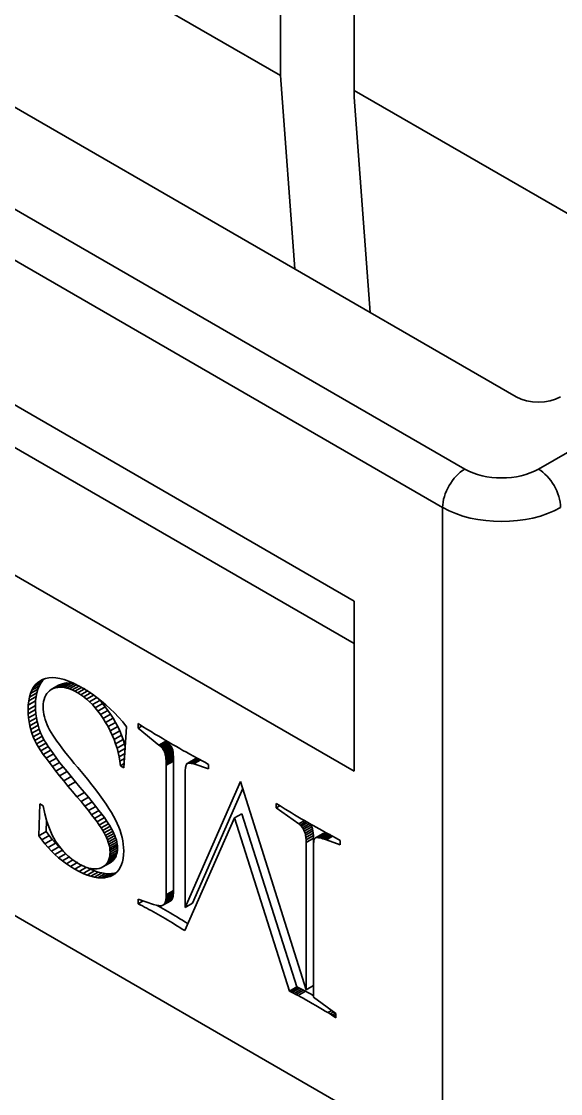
# Model space of a CAD drawing. Header units: millimetres. Extents: x -105 to 105, y -148 to 148.
# Drawn here: x 55.88 to 61.05, y -26.37 to -16.08 of the extents above; entities that cross this region are included whole.
import ezdxf

# ---------------------------------------------------------------- set-up
doc = ezdxf.new("R2010")
doc.units = ezdxf.units.MM
doc.layers.add('粗实线层', color=7, linetype='Continuous', lineweight=35)

msp = doc.modelspace()

# ---------------------------------------------------------------- linework, layer by layer
at = {"layer": '粗实线层', "color": 7, "lineweight": 35, "ltscale": 0.415}
for p, q in [((52.707, -13.335), (58.364, -16.601)), ((58.364, -13.478), (58.364, -16.601)), ((60.626, -19.683), (50.444, -13.805)), ((60.131, -20.377), (49.242, -14.09)), ((59.071, -16.807), (59.071, -14.05)), ((59.919, -20.745), (49.03, -14.458)), ((49.878, -16.336), (59.071, -21.643)), ((58.364, -16.601), (58.5, -18.456)), ((63.525, -19.316), (59.071, -16.744)), ((59.222, -18.873), (59.071, -16.807)), ((59.071, -22.051), (50.939, -17.356)), ((59.071, -23.276), (49.878, -17.969)), ((63.101, -19.071), (60.838, -20.377)), ((59.919, -27.032), (49.03, -20.745)), ((59.919, -27.032), (59.919, -20.745)), ((59.071, -21.643), (59.071, -23.276)), ((56.008, -22.447), (56.079, -22.407)), ((56.029, -22.427), (56.089, -22.392)), ((56.029, -22.427), (56.053, -22.41)), ((56.053, -22.41), (56.079, -22.396)), ((56.061, -22.431), (56.079, -22.407)), ((56.079, -22.396), (56.108, -22.386)), ((56.079, -22.407), (56.1, -22.386)), ((56.108, -22.386), (56.139, -22.379)), ((56.139, -22.379), (56.172, -22.378)), ((56.172, -22.378), (56.207, -22.38)), ((56.207, -22.38), (56.245, -22.386)), ((56.245, -22.386), (56.285, -22.396)), ((56.285, -22.396), (56.327, -22.411)), ((56.327, -22.411), (56.371, -22.429)), ((55.953, -22.564), (56.023, -22.523)), ((55.962, -22.53), (56.033, -22.489)), ((55.962, -22.53), (55.975, -22.499)), ((55.975, -22.499), (56.046, -22.458)), ((55.975, -22.499), (55.99, -22.471)), ((55.99, -22.471), (56.061, -22.431)), ((55.99, -22.471), (56.008, -22.447)), ((56.008, -22.447), (56.029, -22.427)), ((56.016, -22.56), (56.023, -22.523)), ((56.023, -22.523), (56.033, -22.489)), ((56.033, -22.489), (56.046, -22.458)), ((56.046, -22.458), (56.061, -22.431)), ((56.132, -22.516), (56.119, -22.531)), ((56.146, -22.503), (56.132, -22.516)), ((56.163, -22.492), (56.146, -22.503)), ((56.163, -22.492), (56.233, -22.451)), ((56.181, -22.483), (56.163, -22.492)), ((56.181, -22.483), (56.251, -22.442)), ((56.2, -22.476), (56.181, -22.483)), ((56.2, -22.476), (56.271, -22.436)), ((56.221, -22.472), (56.2, -22.476)), ((56.221, -22.472), (56.292, -22.431)), ((56.242, -22.47), (56.221, -22.472)), ((56.251, -22.442), (56.233, -22.451)), ((56.242, -22.47), (56.313, -22.429)), ((56.265, -22.47), (56.242, -22.47)), ((56.271, -22.436), (56.251, -22.442)), ((56.265, -22.47), (56.335, -22.43)), ((56.288, -22.473), (56.265, -22.47)), ((56.292, -22.431), (56.271, -22.436)), ((56.288, -22.473), (56.358, -22.432)), ((56.312, -22.478), (56.288, -22.473)), ((56.313, -22.429), (56.292, -22.431)), ((56.312, -22.478), (56.382, -22.438)), ((56.337, -22.486), (56.312, -22.478)), ((56.335, -22.43), (56.313, -22.429)), ((56.358, -22.432), (56.335, -22.43)), ((56.337, -22.486), (56.407, -22.445)), ((56.362, -22.496), (56.337, -22.486)), ((56.382, -22.438), (56.358, -22.432)), ((56.362, -22.496), (56.433, -22.455)), ((56.389, -22.509), (56.362, -22.496)), ((56.371, -22.429), (56.418, -22.452)), ((56.399, -22.443), (56.382, -22.438)), ((56.389, -22.509), (56.46, -22.468)), ((56.417, -22.524), (56.389, -22.509)), ((56.417, -22.524), (56.487, -22.483)), ((56.446, -22.542), (56.417, -22.524)), ((56.418, -22.452), (56.466, -22.478)), ((56.446, -22.542), (56.516, -22.501)), ((56.466, -22.478), (56.512, -22.506)), ((56.474, -22.562), (56.545, -22.521)), ((56.512, -22.506), (56.557, -22.536)), ((55.942, -22.642), (55.946, -22.601)), ((55.942, -22.642), (56.012, -22.601)), ((55.946, -22.601), (56.016, -22.56)), ((55.946, -22.601), (55.953, -22.564)), ((55.953, -22.564), (55.962, -22.53)), ((56.011, -22.646), (56.012, -22.601)), ((56.012, -22.601), (56.016, -22.56)), ((56.089, -22.608), (56.086, -22.632)), ((56.093, -22.586), (56.089, -22.608)), ((56.1, -22.565), (56.093, -22.586)), ((56.109, -22.547), (56.1, -22.565)), ((56.119, -22.531), (56.109, -22.547)), ((56.474, -22.562), (56.446, -22.542)), ((56.502, -22.585), (56.474, -22.562)), ((56.502, -22.585), (56.573, -22.544)), ((56.53, -22.61), (56.502, -22.585)), ((56.53, -22.61), (56.601, -22.569)), ((56.557, -22.637), (56.53, -22.61)), ((56.557, -22.536), (56.601, -22.568)), ((56.557, -22.637), (56.628, -22.596)), ((56.584, -22.667), (56.654, -22.626)), ((56.601, -22.569), (56.593, -22.562)), ((56.601, -22.568), (56.644, -22.602)), ((56.628, -22.596), (56.601, -22.569)), ((56.654, -22.626), (56.628, -22.596)), ((56.644, -22.602), (56.686, -22.638)), ((56.68, -22.658), (56.654, -22.626)), ((55.94, -22.686), (55.942, -22.642)), ((55.94, -22.686), (56.011, -22.646)), ((55.941, -22.726), (55.94, -22.686)), ((55.941, -22.726), (56.012, -22.685)), ((55.944, -22.765), (55.941, -22.726)), ((55.944, -22.765), (56.015, -22.724)), ((56.012, -22.685), (56.011, -22.646)), ((56.015, -22.724), (56.012, -22.685)), ((56.02, -22.762), (56.015, -22.724)), ((56.086, -22.632), (56.085, -22.658)), ((56.085, -22.658), (56.086, -22.682)), ((56.086, -22.682), (56.088, -22.706)), ((56.088, -22.706), (56.092, -22.731)), ((56.092, -22.731), (56.097, -22.755)), ((56.584, -22.667), (56.557, -22.637)), ((56.61, -22.699), (56.584, -22.667)), ((56.61, -22.699), (56.68, -22.658)), ((56.635, -22.733), (56.61, -22.699)), ((56.635, -22.733), (56.706, -22.692)), ((56.66, -22.769), (56.635, -22.733)), ((56.66, -22.769), (56.731, -22.729)), ((56.706, -22.692), (56.68, -22.658)), ((56.686, -22.638), (56.728, -22.676)), ((56.731, -22.729), (56.706, -22.692)), ((56.728, -22.676), (56.769, -22.716)), ((56.755, -22.767), (56.731, -22.729)), ((56.769, -22.716), (56.808, -22.758)), ((55.949, -22.803), (55.944, -22.765)), ((55.949, -22.803), (56.02, -22.762)), ((55.956, -22.84), (55.949, -22.803)), ((55.956, -22.84), (56.027, -22.799)), ((55.965, -22.876), (56.036, -22.835)), ((56.027, -22.799), (56.02, -22.762)), ((56.036, -22.835), (56.027, -22.799)), ((56.047, -22.871), (56.036, -22.835)), ((56.097, -22.755), (56.104, -22.78)), ((56.104, -22.78), (56.113, -22.804)), ((56.113, -22.804), (56.123, -22.829)), ((56.123, -22.829), (56.134, -22.854)), ((56.684, -22.808), (56.66, -22.769)), ((56.684, -22.808), (56.755, -22.767)), ((56.708, -22.848), (56.684, -22.808)), ((56.708, -22.848), (56.778, -22.808)), ((56.778, -22.808), (56.755, -22.767)), ((56.8, -22.848), (56.778, -22.808)), ((56.808, -22.758), (56.848, -22.803)), ((56.848, -22.803), (56.886, -22.849)), ((56.995, -22.863), (56.995, -22.819)), ((56.995, -22.819), (57.039, -22.846)), ((55.965, -22.876), (55.956, -22.84)), ((55.976, -22.912), (55.965, -22.876)), ((55.976, -22.912), (56.047, -22.871)), ((55.99, -22.946), (55.976, -22.912)), ((55.99, -22.946), (56.06, -22.906)), ((56.005, -22.98), (56.075, -22.94)), ((56.06, -22.906), (56.047, -22.871)), ((56.075, -22.94), (56.06, -22.906)), ((56.092, -22.973), (56.075, -22.94)), ((56.134, -22.854), (56.147, -22.88)), ((56.147, -22.88), (56.162, -22.905)), ((56.162, -22.905), (56.178, -22.931)), ((56.178, -22.931), (56.197, -22.959)), ((56.729, -22.889), (56.708, -22.848)), ((56.729, -22.889), (56.8, -22.848)), ((56.748, -22.93), (56.729, -22.889)), ((56.748, -22.93), (56.819, -22.889)), ((56.765, -22.971), (56.748, -22.93)), ((56.765, -22.971), (56.836, -22.93)), ((56.819, -22.889), (56.8, -22.848)), ((56.836, -22.93), (56.819, -22.889)), ((56.851, -22.971), (56.836, -22.93)), ((56.886, -22.849), (56.86, -23.242)), ((56.995, -22.863), (57.032, -22.842)), ((57.196, -23.026), (56.995, -22.863)), ((57.039, -22.846), (57.081, -22.872)), ((57.081, -22.872), (57.121, -22.896)), ((57.121, -22.896), (57.158, -22.919)), ((57.158, -22.919), (57.194, -22.94)), ((57.194, -22.94), (57.226, -22.96)), ((56.005, -22.98), (55.99, -22.946)), ((56.022, -23.013), (56.005, -22.98)), ((56.022, -23.013), (56.092, -22.973)), ((56.041, -23.046), (56.022, -23.013)), ((56.041, -23.046), (56.112, -23.005)), ((56.062, -23.079), (56.133, -23.038)), ((56.112, -23.005), (56.092, -22.973)), ((56.133, -23.038), (56.112, -23.005)), ((56.157, -23.073), (56.133, -23.038)), ((56.197, -22.959), (56.217, -22.988)), ((56.217, -22.988), (56.24, -23.019)), ((56.24, -23.019), (56.264, -23.052)), ((56.78, -23.012), (56.765, -22.971)), ((56.78, -23.012), (56.851, -22.971)), ((56.794, -23.053), (56.78, -23.012)), ((56.794, -23.053), (56.864, -23.013)), ((56.864, -23.013), (56.851, -22.971)), ((56.873, -23.045), (56.864, -23.013)), ((57.196, -23.026), (57.267, -22.985)), ((57.205, -23.033), (57.196, -23.026)), ((57.205, -23.033), (57.275, -22.992)), ((57.212, -23.04), (57.205, -23.033)), ((57.212, -23.04), (57.283, -22.999)), ((57.219, -23.047), (57.212, -23.04)), ((57.219, -23.047), (57.29, -23.006)), ((57.226, -22.96), (57.257, -22.978)), ((57.226, -23.054), (57.297, -23.014)), ((57.232, -23.062), (57.302, -23.021)), ((57.237, -23.069), (57.308, -23.028)), ((57.242, -23.076), (57.312, -23.035)), ((57.246, -23.083), (57.316, -23.042)), ((57.257, -22.978), (57.285, -22.994)), ((57.275, -22.992), (57.267, -22.985)), ((57.283, -22.999), (57.275, -22.992)), ((57.29, -23.006), (57.283, -22.999)), ((57.285, -22.994), (57.311, -23.01)), ((57.297, -23.014), (57.29, -23.006)), ((57.302, -23.021), (57.297, -23.014)), ((57.308, -23.028), (57.302, -23.021)), ((57.312, -23.035), (57.308, -23.028)), ((57.311, -23.01), (57.334, -23.023)), ((57.316, -23.042), (57.312, -23.035)), ((57.32, -23.05), (57.316, -23.042)), ((57.334, -23.023), (57.364, -23.04)), ((57.364, -23.04), (57.395, -23.058)), ((56.062, -23.079), (56.041, -23.046)), ((56.086, -23.114), (56.062, -23.079)), ((56.086, -23.114), (56.157, -23.073)), ((56.113, -23.151), (56.086, -23.114)), ((56.113, -23.151), (56.183, -23.11)), ((56.183, -23.11), (56.157, -23.073)), ((56.212, -23.149), (56.183, -23.11)), ((56.264, -23.052), (56.291, -23.086)), ((56.291, -23.086), (56.319, -23.123)), ((56.319, -23.123), (56.35, -23.16)), ((56.805, -23.095), (56.794, -23.053)), ((56.805, -23.095), (56.876, -23.055)), ((56.814, -23.138), (56.805, -23.095)), ((56.814, -23.138), (56.869, -23.106)), ((56.821, -23.18), (56.814, -23.138)), ((57.226, -23.054), (57.219, -23.047)), ((57.232, -23.062), (57.226, -23.054)), ((57.237, -23.069), (57.232, -23.062)), ((57.242, -23.076), (57.237, -23.069)), ((57.246, -23.083), (57.242, -23.076)), ((57.249, -23.09), (57.246, -23.083)), ((57.249, -23.09), (57.32, -23.05)), ((57.252, -23.098), (57.249, -23.09)), ((57.252, -23.098), (57.323, -23.057)), ((57.255, -23.105), (57.252, -23.098)), ((57.255, -23.105), (57.325, -23.065)), ((57.257, -23.114), (57.255, -23.105)), ((57.257, -23.114), (57.328, -23.073)), ((57.259, -23.124), (57.257, -23.114)), ((57.259, -23.124), (57.33, -23.083)), ((57.261, -23.135), (57.259, -23.124)), ((57.261, -23.135), (57.331, -23.094)), ((57.262, -23.146), (57.261, -23.135)), ((57.262, -23.146), (57.333, -23.105)), ((57.263, -23.159), (57.334, -23.118)), ((57.264, -23.172), (57.335, -23.131)), ((57.323, -23.057), (57.32, -23.05)), ((57.325, -23.065), (57.323, -23.057)), ((57.328, -23.073), (57.325, -23.065)), ((57.33, -23.083), (57.328, -23.073)), ((57.331, -23.094), (57.33, -23.083)), ((57.333, -23.105), (57.331, -23.094)), ((57.334, -23.118), (57.333, -23.105)), ((57.335, -23.131), (57.334, -23.118)), ((57.335, -23.146), (57.335, -23.131)), ((57.395, -23.058), (57.426, -23.076)), ((57.426, -23.076), (57.459, -23.094)), ((57.459, -23.094), (57.492, -23.112)), ((57.492, -23.112), (57.527, -23.131)), ((57.527, -23.131), (57.562, -23.151)), ((56.141, -23.19), (56.113, -23.151)), ((56.141, -23.19), (56.212, -23.149)), ((56.173, -23.231), (56.141, -23.19)), ((56.173, -23.231), (56.243, -23.191)), ((56.207, -23.275), (56.173, -23.231)), ((56.207, -23.275), (56.277, -23.234)), ((56.243, -23.191), (56.212, -23.149)), ((56.277, -23.234), (56.243, -23.191)), ((56.314, -23.279), (56.277, -23.234)), ((56.35, -23.16), (56.382, -23.2)), ((56.382, -23.2), (56.417, -23.241)), ((56.417, -23.241), (56.464, -23.298)), ((56.821, -23.18), (56.866, -23.155)), ((56.827, -23.223), (56.821, -23.18)), ((56.827, -23.223), (56.863, -23.202)), ((56.86, -23.242), (56.827, -23.223)), ((57.263, -23.159), (57.262, -23.146)), ((57.264, -23.172), (57.263, -23.159)), ((57.265, -23.187), (57.264, -23.172)), ((57.265, -23.187), (57.335, -23.146)), ((57.265, -23.202), (57.336, -23.162)), ((57.265, -23.219), (57.336, -23.178)), ((57.265, -23.202), (57.265, -23.187)), ((57.265, -23.219), (57.265, -23.202)), ((57.265, -24.461), (57.265, -23.219)), ((57.336, -23.162), (57.335, -23.146)), ((57.336, -23.178), (57.336, -23.162)), ((57.336, -24.421), (57.336, -23.178)), ((57.451, -23.241), (57.45, -23.251)), ((57.453, -23.231), (57.451, -23.241)), ((57.455, -23.223), (57.453, -23.231)), ((57.457, -23.217), (57.455, -23.223)), ((57.459, -23.211), (57.457, -23.217)), ((57.462, -23.207), (57.459, -23.211)), ((57.465, -23.203), (57.462, -23.207)), ((57.469, -23.2), (57.465, -23.203)), ((57.469, -23.2), (57.54, -23.16)), ((57.474, -23.198), (57.469, -23.2)), ((57.474, -23.198), (57.545, -23.158)), ((57.48, -23.197), (57.474, -23.198)), ((57.48, -23.197), (57.55, -23.156)), ((57.486, -23.197), (57.48, -23.197)), ((57.486, -23.197), (57.557, -23.156)), ((57.494, -23.197), (57.486, -23.197)), ((57.494, -23.197), (57.564, -23.156)), ((57.502, -23.198), (57.494, -23.197)), ((57.502, -23.198), (57.572, -23.157)), ((57.51, -23.2), (57.502, -23.198)), ((57.51, -23.2), (57.581, -23.159)), ((57.52, -23.202), (57.51, -23.2)), ((57.52, -23.202), (57.591, -23.161)), ((57.531, -23.205), (57.52, -23.202)), ((57.531, -23.205), (57.601, -23.164)), ((57.673, -23.254), (57.531, -23.205)), ((57.545, -23.158), (57.54, -23.16)), ((57.55, -23.156), (57.545, -23.158)), ((57.557, -23.156), (57.55, -23.156)), ((57.564, -23.156), (57.557, -23.156)), ((57.562, -23.151), (57.598, -23.17)), ((57.572, -23.157), (57.564, -23.156)), ((57.598, -23.17), (57.635, -23.19)), ((57.635, -23.19), (57.673, -23.211)), ((57.673, -23.211), (57.673, -23.254)), ((56.243, -23.32), (56.207, -23.275)), ((56.243, -23.32), (56.314, -23.279)), ((56.282, -23.368), (56.243, -23.32)), ((56.282, -23.368), (56.352, -23.327)), ((56.352, -23.327), (56.314, -23.279)), ((56.394, -23.377), (56.352, -23.327)), ((56.464, -23.298), (56.509, -23.352)), ((57.449, -23.263), (57.448, -23.276)), ((57.448, -23.276), (57.448, -23.29)), ((57.448, -23.29), (57.448, -23.305)), ((57.448, -23.305), (57.448, -24.583)), ((57.45, -23.251), (57.449, -23.263)), ((56.323, -23.418), (56.282, -23.368)), ((56.323, -23.418), (56.394, -23.377)), ((56.367, -23.469), (56.323, -23.418)), ((56.438, -23.428), (56.394, -23.377)), ((56.48, -23.479), (56.438, -23.428)), ((56.509, -23.352), (56.551, -23.405)), ((56.551, -23.405), (56.59, -23.455)), ((57.448, -24.583), (57.979, -23.373)), ((57.518, -24.542), (58.001, -23.443)), ((57.979, -23.373), (58.609, -25.372)), ((56.409, -23.52), (56.367, -23.469)), ((56.409, -23.52), (56.48, -23.479)), ((56.449, -23.567), (56.409, -23.52)), ((56.449, -23.567), (56.52, -23.526)), ((56.52, -23.526), (56.48, -23.479)), ((56.556, -23.571), (56.52, -23.526)), ((56.59, -23.455), (56.626, -23.502)), ((56.626, -23.502), (56.659, -23.548)), ((56.659, -23.548), (56.689, -23.591)), ((56.044, -23.896), (56.054, -23.59)), ((56.054, -23.59), (56.085, -23.607)), ((56.085, -23.607), (56.101, -23.685)), ((56.486, -23.612), (56.449, -23.567)), ((56.486, -23.612), (56.556, -23.571)), ((56.519, -23.654), (56.486, -23.612)), ((56.519, -23.654), (56.59, -23.613)), ((56.55, -23.693), (56.519, -23.654)), ((56.55, -23.693), (56.62, -23.652)), ((56.59, -23.613), (56.556, -23.571)), ((56.62, -23.652), (56.59, -23.613)), ((56.648, -23.688), (56.62, -23.652)), ((56.689, -23.591), (56.715, -23.632)), ((56.715, -23.632), (56.739, -23.671)), ((58.32, -23.628), (58.32, -23.584)), ((58.32, -23.584), (58.349, -23.602)), ((58.32, -23.628), (58.356, -23.607)), ((58.538, -23.781), (58.32, -23.628)), ((58.349, -23.602), (58.378, -23.621)), ((58.378, -23.621), (58.407, -23.639)), ((58.407, -23.639), (58.437, -23.657)), ((58.437, -23.657), (58.468, -23.676)), ((56.101, -23.685), (56.12, -23.757)), ((56.115, -23.855), (56.118, -23.75)), ((56.12, -23.757), (56.144, -23.825)), ((56.577, -23.729), (56.55, -23.693)), ((56.577, -23.729), (56.648, -23.688)), ((56.602, -23.762), (56.577, -23.729)), ((56.602, -23.762), (56.672, -23.721)), ((56.623, -23.792), (56.602, -23.762)), ((56.623, -23.792), (56.694, -23.752)), ((56.672, -23.721), (56.648, -23.688)), ((56.694, -23.752), (56.672, -23.721)), ((56.712, -23.779), (56.694, -23.752)), ((56.739, -23.671), (56.76, -23.707)), ((56.76, -23.707), (56.779, -23.743)), ((56.779, -23.743), (56.795, -23.777)), ((57.922, -23.724), (57.443, -24.805)), ((57.922, -23.724), (57.993, -23.683)), ((58.448, -25.385), (57.922, -23.724)), ((58.519, -25.344), (57.993, -23.683)), ((58.468, -23.676), (58.498, -23.694)), ((58.498, -23.694), (58.53, -23.713)), ((58.53, -23.713), (58.561, -23.731)), ((58.538, -23.781), (58.593, -23.75)), ((58.552, -23.792), (58.609, -23.759)), ((58.561, -23.731), (58.593, -23.75)), ((58.593, -23.75), (58.626, -23.769)), ((56.044, -23.896), (56.115, -23.855)), ((56.143, -23.894), (56.115, -23.855)), ((56.144, -23.825), (56.172, -23.888)), ((56.642, -23.82), (56.623, -23.792)), ((56.642, -23.82), (56.712, -23.779)), ((56.657, -23.845), (56.642, -23.82)), ((56.657, -23.845), (56.728, -23.804)), ((56.671, -23.868), (56.657, -23.845)), ((56.671, -23.868), (56.741, -23.827)), ((56.682, -23.891), (56.753, -23.85)), ((56.728, -23.804), (56.712, -23.779)), ((56.741, -23.827), (56.728, -23.804)), ((56.753, -23.85), (56.741, -23.827)), ((56.764, -23.872), (56.753, -23.85)), ((56.795, -23.777), (56.81, -23.811)), ((56.81, -23.811), (56.823, -23.845)), ((56.823, -23.845), (56.833, -23.879)), ((58.552, -23.792), (58.538, -23.781)), ((58.564, -23.804), (58.552, -23.792)), ((58.564, -23.804), (58.625, -23.769)), ((58.574, -23.818), (58.564, -23.804)), ((58.574, -23.818), (58.645, -23.777)), ((58.584, -23.833), (58.574, -23.818)), ((58.584, -23.833), (58.654, -23.793)), ((58.591, -23.85), (58.584, -23.833)), ((58.591, -23.85), (58.662, -23.81)), ((58.598, -23.869), (58.591, -23.85)), ((58.598, -23.869), (58.669, -23.828)), ((58.603, -23.889), (58.674, -23.848)), ((58.626, -23.769), (58.651, -23.783)), ((58.654, -23.793), (58.645, -23.777)), ((58.651, -23.783), (58.677, -23.798)), ((58.662, -23.81), (58.654, -23.793)), ((58.669, -23.828), (58.662, -23.81)), ((58.674, -23.848), (58.669, -23.828)), ((58.677, -23.87), (58.674, -23.848)), ((58.677, -23.798), (58.704, -23.814)), ((58.704, -23.814), (58.733, -23.83)), ((58.733, -23.83), (58.763, -23.846)), ((58.763, -23.846), (58.795, -23.864)), ((58.795, -23.864), (58.828, -23.881)), ((56.072, -23.935), (56.044, -23.896)), ((56.072, -23.935), (56.143, -23.894)), ((56.101, -23.973), (56.072, -23.935)), ((56.101, -23.973), (56.172, -23.932)), ((56.132, -24.008), (56.203, -23.967)), ((56.172, -23.932), (56.143, -23.894)), ((56.172, -23.888), (56.204, -23.946)), ((56.203, -23.967), (56.172, -23.932)), ((56.235, -24.002), (56.203, -23.967)), ((56.204, -23.946), (56.241, -23.999)), ((56.682, -23.891), (56.671, -23.868)), ((56.693, -23.913), (56.682, -23.891)), ((56.693, -23.913), (56.764, -23.872)), ((56.702, -23.934), (56.693, -23.913)), ((56.702, -23.934), (56.773, -23.893)), ((56.71, -23.955), (56.702, -23.934)), ((56.71, -23.955), (56.78, -23.914)), ((56.716, -23.976), (56.71, -23.955)), ((56.716, -23.976), (56.787, -23.935)), ((56.721, -23.996), (56.792, -23.955)), ((56.773, -23.893), (56.764, -23.872)), ((56.78, -23.914), (56.773, -23.893)), ((56.787, -23.935), (56.78, -23.914)), ((56.792, -23.955), (56.787, -23.935)), ((56.795, -23.974), (56.792, -23.955)), ((56.833, -23.879), (56.842, -23.912)), ((56.842, -23.912), (56.849, -23.944)), ((56.849, -23.944), (56.854, -23.977)), ((58.603, -23.889), (58.598, -23.869)), ((58.606, -23.911), (58.603, -23.889)), ((58.606, -23.911), (58.677, -23.87)), ((58.608, -23.934), (58.606, -23.911)), ((58.608, -23.934), (58.679, -23.893)), ((58.609, -23.959), (58.608, -23.934)), ((58.609, -23.959), (58.68, -23.918)), ((58.609, -25.372), (58.609, -23.959)), ((58.679, -23.893), (58.677, -23.87)), ((58.68, -23.918), (58.679, -23.893)), ((58.68, -23.964), (58.679, -23.975)), ((58.68, -23.961), (58.68, -23.918)), ((58.681, -23.954), (58.68, -23.964)), ((58.682, -23.946), (58.681, -23.954)), ((58.684, -23.938), (58.682, -23.946)), ((58.687, -23.931), (58.684, -23.938)), ((58.689, -23.926), (58.687, -23.931)), ((58.692, -23.921), (58.689, -23.926)), ((58.696, -23.917), (58.692, -23.921)), ((58.7, -23.915), (58.696, -23.917)), ((58.7, -23.915), (58.771, -23.874)), ((58.706, -23.913), (58.7, -23.915)), ((58.706, -23.913), (58.776, -23.872)), ((58.713, -23.912), (58.706, -23.913)), ((58.713, -23.912), (58.784, -23.872)), ((58.722, -23.913), (58.713, -23.912)), ((58.722, -23.913), (58.792, -23.872)), ((58.732, -23.914), (58.722, -23.913)), ((58.732, -23.914), (58.802, -23.873)), ((58.743, -23.916), (58.732, -23.914)), ((58.743, -23.916), (58.814, -23.875)), ((58.756, -23.919), (58.743, -23.916)), ((58.756, -23.919), (58.827, -23.878)), ((58.77, -23.923), (58.756, -23.919)), ((58.77, -23.923), (58.841, -23.883)), ((58.786, -23.928), (58.77, -23.923)), ((58.776, -23.872), (58.771, -23.874)), ((58.784, -23.872), (58.776, -23.872)), ((58.792, -23.872), (58.784, -23.872)), ((58.786, -23.928), (58.848, -23.893)), ((58.804, -23.935), (58.786, -23.928)), ((58.802, -23.873), (58.792, -23.872)), ((58.814, -23.875), (58.802, -23.873)), ((58.804, -23.935), (58.863, -23.9)), ((58.934, -23.982), (58.804, -23.935)), ((58.828, -23.881), (58.862, -23.9)), ((58.862, -23.9), (58.897, -23.919)), ((58.897, -23.919), (58.934, -23.939)), ((58.934, -23.939), (58.934, -23.982)), ((56.132, -24.008), (56.101, -23.973)), ((56.164, -24.043), (56.132, -24.008)), ((56.164, -24.043), (56.235, -24.002)), ((56.198, -24.075), (56.164, -24.043)), ((56.198, -24.075), (56.269, -24.034)), ((56.233, -24.106), (56.304, -24.065)), ((56.269, -24.034), (56.235, -24.002)), ((56.241, -23.999), (56.281, -24.047)), ((56.281, -24.047), (56.325, -24.091)), ((56.721, -23.996), (56.716, -23.976)), ((56.724, -24.015), (56.721, -23.996)), ((56.724, -24.015), (56.795, -23.974)), ((56.726, -24.034), (56.724, -24.015)), ((56.724, -24.095), (56.794, -24.054)), ((56.726, -24.034), (56.797, -23.993)), ((56.727, -24.052), (56.726, -24.034)), ((56.726, -24.074), (56.797, -24.034)), ((56.726, -24.074), (56.727, -24.052)), ((56.727, -24.052), (56.798, -24.011)), ((56.79, -24.073), (56.794, -24.054)), ((56.794, -24.054), (56.797, -24.034)), ((56.797, -23.993), (56.795, -23.974)), ((56.798, -24.011), (56.797, -23.993)), ((56.797, -24.034), (56.798, -24.011)), ((56.854, -23.977), (56.857, -24.009)), ((56.858, -24.04), (56.856, -24.077)), ((56.857, -24.009), (56.858, -24.04)), ((58.679, -23.975), (58.678, -23.986)), ((58.678, -23.986), (58.678, -23.999)), ((58.678, -23.999), (58.678, -25.444)), ((56.233, -24.106), (56.198, -24.075)), ((56.27, -24.136), (56.233, -24.106)), ((56.27, -24.136), (56.34, -24.095)), ((56.308, -24.164), (56.27, -24.136)), ((56.308, -24.164), (56.371, -24.127)), ((56.347, -24.19), (56.308, -24.164)), ((56.325, -24.091), (56.374, -24.129)), ((56.347, -24.19), (56.418, -24.149)), ((56.374, -24.129), (56.426, -24.163)), ((56.388, -24.215), (56.459, -24.174)), ((56.426, -24.163), (56.451, -24.177)), ((56.657, -24.194), (56.728, -24.154)), ((56.672, -24.185), (56.742, -24.144)), ((56.672, -24.185), (56.685, -24.174)), ((56.685, -24.174), (56.755, -24.133)), ((56.685, -24.174), (56.696, -24.161)), ((56.696, -24.161), (56.767, -24.121)), ((56.696, -24.161), (56.706, -24.147)), ((56.706, -24.147), (56.776, -24.106)), ((56.706, -24.147), (56.713, -24.131)), ((56.713, -24.131), (56.784, -24.091)), ((56.713, -24.131), (56.719, -24.114)), ((56.719, -24.114), (56.79, -24.073)), ((56.719, -24.114), (56.724, -24.095)), ((56.724, -24.095), (56.726, -24.074)), ((56.728, -24.154), (56.742, -24.144)), ((56.742, -24.144), (56.755, -24.133)), ((56.755, -24.133), (56.767, -24.121)), ((56.767, -24.121), (56.776, -24.106)), ((56.776, -24.106), (56.784, -24.091)), ((56.784, -24.091), (56.79, -24.073)), ((56.837, -24.172), (56.825, -24.198)), ((56.846, -24.144), (56.837, -24.172)), ((56.852, -24.112), (56.846, -24.144)), ((56.856, -24.077), (56.852, -24.112)), ((56.388, -24.215), (56.347, -24.19)), ((56.429, -24.237), (56.388, -24.215)), ((56.429, -24.237), (56.5, -24.197)), ((56.468, -24.256), (56.429, -24.237)), ((56.451, -24.177), (56.476, -24.188)), ((56.468, -24.256), (56.539, -24.216)), ((56.506, -24.272), (56.468, -24.256)), ((56.476, -24.188), (56.499, -24.198)), ((56.499, -24.198), (56.522, -24.205)), ((56.506, -24.272), (56.577, -24.231)), ((56.543, -24.284), (56.506, -24.272)), ((56.539, -24.216), (56.507, -24.2)), ((56.522, -24.205), (56.544, -24.21)), ((56.577, -24.231), (56.539, -24.216)), ((56.543, -24.284), (56.613, -24.243)), ((56.544, -24.21), (56.565, -24.213)), ((56.565, -24.213), (56.585, -24.213)), ((56.613, -24.243), (56.577, -24.231)), ((56.577, -24.293), (56.648, -24.252)), ((56.585, -24.213), (56.604, -24.212)), ((56.604, -24.212), (56.623, -24.208)), ((56.61, -24.298), (56.681, -24.257)), ((56.648, -24.252), (56.613, -24.243)), ((56.623, -24.208), (56.641, -24.202)), ((56.641, -24.202), (56.657, -24.194)), ((56.642, -24.3), (56.713, -24.259)), ((56.681, -24.257), (56.648, -24.252)), ((56.657, -24.194), (56.672, -24.185)), ((56.672, -24.298), (56.743, -24.258)), ((56.713, -24.259), (56.681, -24.257)), ((56.7, -24.293), (56.771, -24.253)), ((56.743, -24.258), (56.713, -24.259)), ((56.727, -24.285), (56.778, -24.256)), ((56.752, -24.273), (56.727, -24.285)), ((56.771, -24.253), (56.743, -24.258)), ((56.774, -24.259), (56.752, -24.273)), ((56.787, -24.248), (56.771, -24.253)), ((56.794, -24.242), (56.774, -24.259)), ((56.811, -24.221), (56.794, -24.242)), ((56.825, -24.198), (56.811, -24.221)), ((56.577, -24.293), (56.543, -24.284)), ((56.61, -24.298), (56.577, -24.293)), ((56.642, -24.3), (56.61, -24.298)), ((56.672, -24.298), (56.642, -24.3)), ((56.7, -24.293), (56.672, -24.298)), ((56.727, -24.285), (56.7, -24.293)), ((57.261, -24.515), (57.332, -24.474)), ((57.263, -24.504), (57.334, -24.463)), ((57.264, -24.491), (57.335, -24.45)), ((57.264, -24.491), (57.265, -24.477)), ((57.265, -24.461), (57.336, -24.421)), ((57.265, -24.477), (57.336, -24.436)), ((57.265, -24.477), (57.265, -24.461)), ((57.329, -24.485), (57.332, -24.474)), ((57.332, -24.474), (57.334, -24.463)), ((57.334, -24.463), (57.335, -24.45)), ((57.335, -24.45), (57.336, -24.436)), ((57.336, -24.436), (57.336, -24.421)), ((56.997, -24.548), (56.997, -24.504)), ((56.997, -24.504), (57.144, -24.553)), ((56.997, -24.548), (57.045, -24.52)), ((57.017, -24.558), (56.997, -24.548)), ((57.038, -24.568), (57.017, -24.558)), ((57.058, -24.579), (57.038, -24.568)), ((57.079, -24.59), (57.058, -24.579)), ((57.144, -24.553), (57.158, -24.557)), ((57.158, -24.557), (57.17, -24.561)), ((57.17, -24.561), (57.182, -24.563)), ((57.193, -24.572), (57.171, -24.56)), ((57.182, -24.563), (57.192, -24.565)), ((57.192, -24.565), (57.202, -24.566)), ((57.214, -24.584), (57.193, -24.572)), ((57.202, -24.566), (57.211, -24.566)), ((57.211, -24.566), (57.22, -24.566)), ((57.236, -24.596), (57.214, -24.584)), ((57.22, -24.566), (57.227, -24.564)), ((57.227, -24.564), (57.234, -24.562)), ((57.234, -24.562), (57.239, -24.559)), ((57.239, -24.559), (57.31, -24.518)), ((57.239, -24.559), (57.244, -24.554)), ((57.244, -24.554), (57.315, -24.514)), ((57.244, -24.554), (57.249, -24.549)), ((57.249, -24.549), (57.319, -24.508)), ((57.249, -24.549), (57.252, -24.542)), ((57.252, -24.542), (57.323, -24.502)), ((57.252, -24.542), (57.256, -24.535)), ((57.256, -24.535), (57.327, -24.494)), ((57.256, -24.535), (57.259, -24.525)), ((57.259, -24.525), (57.329, -24.485)), ((57.259, -24.525), (57.261, -24.515)), ((57.261, -24.515), (57.263, -24.504)), ((57.263, -24.504), (57.264, -24.491)), ((57.31, -24.518), (57.315, -24.514)), ((57.315, -24.514), (57.319, -24.508)), ((57.319, -24.508), (57.323, -24.502)), ((57.323, -24.502), (57.327, -24.494)), ((57.327, -24.494), (57.329, -24.485)), ((57.448, -24.583), (57.518, -24.542)), ((57.1, -24.601), (57.079, -24.59)), ((57.122, -24.613), (57.1, -24.601)), ((57.144, -24.625), (57.122, -24.613)), ((57.166, -24.637), (57.144, -24.625)), ((57.188, -24.65), (57.166, -24.637)), ((57.211, -24.663), (57.188, -24.65)), ((57.234, -24.676), (57.211, -24.663)), ((57.257, -24.69), (57.234, -24.676)), ((57.259, -24.609), (57.236, -24.596)), ((57.281, -24.622), (57.259, -24.609)), ((57.305, -24.635), (57.281, -24.622)), ((57.328, -24.649), (57.305, -24.635)), ((57.351, -24.663), (57.328, -24.649)), ((57.374, -24.677), (57.351, -24.663)), ((57.398, -24.691), (57.374, -24.677)), ((57.28, -24.704), (57.257, -24.69)), ((57.304, -24.718), (57.28, -24.704)), ((57.327, -24.732), (57.304, -24.718)), ((57.35, -24.746), (57.327, -24.732)), ((57.373, -24.761), (57.35, -24.746)), ((57.397, -24.775), (57.373, -24.761)), ((57.42, -24.79), (57.397, -24.775)), ((57.421, -24.705), (57.398, -24.691)), ((57.443, -24.805), (57.42, -24.79)), ((57.444, -24.72), (57.421, -24.705)), ((57.467, -24.734), (57.444, -24.72)), ((58.448, -25.385), (58.519, -25.344)), ((58.461, -25.391), (58.448, -25.385)), ((58.461, -25.391), (58.532, -25.35)), ((58.476, -25.398), (58.461, -25.391)), ((58.476, -25.398), (58.546, -25.357)), ((58.493, -25.407), (58.476, -25.398)), ((58.493, -25.407), (58.563, -25.366)), ((58.511, -25.417), (58.493, -25.407)), ((58.511, -25.417), (58.582, -25.376)), ((58.532, -25.35), (58.519, -25.344)), ((58.546, -25.357), (58.532, -25.35)), ((58.532, -25.428), (58.603, -25.387)), ((58.563, -25.366), (58.546, -25.357)), ((58.582, -25.376), (58.563, -25.366)), ((58.603, -25.387), (58.582, -25.376)), ((58.626, -25.399), (58.603, -25.387)), ((58.609, -25.372), (58.68, -25.331)), ((58.65, -25.413), (58.626, -25.399)), ((58.532, -25.428), (58.511, -25.417)), ((58.555, -25.44), (58.532, -25.428)), ((58.58, -25.454), (58.555, -25.44)), ((58.607, -25.469), (58.58, -25.454)), ((58.635, -25.485), (58.607, -25.469)), ((58.666, -25.503), (58.635, -25.485)), ((58.677, -25.428), (58.65, -25.413)), ((58.702, -25.524), (58.666, -25.503)), ((58.678, -25.444), (58.894, -25.599)), ((58.735, -25.543), (58.702, -25.524)), ((58.765, -25.561), (58.735, -25.543)), ((58.792, -25.577), (58.765, -25.561)), ((58.817, -25.592), (58.792, -25.577)), ((58.817, -25.592), (58.854, -25.57)), ((58.838, -25.605), (58.817, -25.592)), ((58.838, -25.605), (58.874, -25.584)), ((58.856, -25.617), (58.838, -25.605)), ((58.856, -25.617), (58.891, -25.597)), ((58.872, -25.627), (58.894, -25.614)), ((58.894, -25.599), (58.894, -25.642)), ((58.872, -25.627), (58.856, -25.617)), ((58.884, -25.635), (58.872, -25.627)), ((58.884, -25.635), (58.894, -25.63)), ((58.894, -25.642), (58.884, -25.635))]:
    msp.add_line(p, q, dxfattribs=at)
for centre, major_axis, start_param, end_param in [((60.838, -19.561), (0.3, 0), 3.926991, 5.497787), ((60.131, -20.622), (-0.15, -0.26), 3.926991, 5.497787), ((60.485, -20.173), (0.5, 0), 3.926991, 5.497787), ((60.838, -20.622), (0.15, -0.26), 0.785398, 2.356194), ((60.485, -20.418), (0.8, 0), 3.926991, 5.497787)]:
    msp.add_ellipse(centre, major_axis=major_axis, ratio=0.57735, start_param=start_param, end_param=end_param, dxfattribs=at)

doc.saveas('drawing.dxf')
